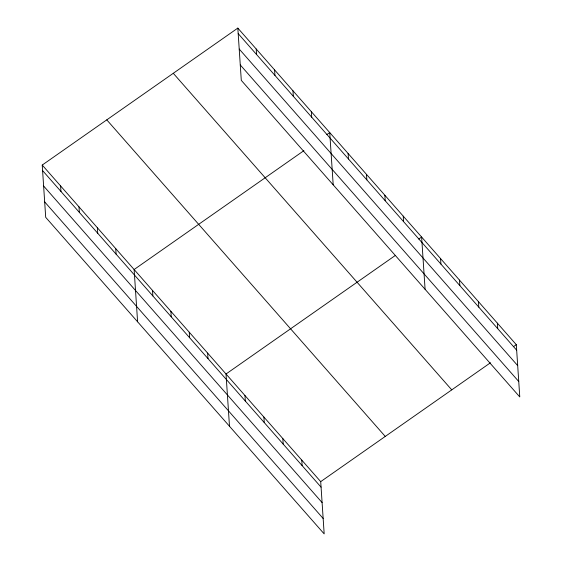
<?xml version="1.0" encoding="UTF-8"?>
<svg xmlns="http://www.w3.org/2000/svg" width="562" height="562" viewBox="0 0 562 562"><rect width="100%" height="100%" fill="white"/><g stroke="black" fill="none" stroke-linecap="round" stroke-linejoin="round"><path stroke-width="0.84" d="M42.227 165.059L320.705 481.634L324.176 533.9L45.698 217.325L42.227 165.059L237.824 28.1L516.302 344.675L519.773 396.941L241.295 80.366L237.824 28.1M303.901 150.651L134.121 269.528L137.599 321.794M326.852 134.578L329.725 132.569L333.196 184.835M395.086 255.619L226.022 373.997L229.493 426.263M418.753 239.047L421.619 237.038L425.09 289.304M320.705 481.634L490.486 362.75M513.436 346.684L516.302 344.675M238.19 33.629L516.668 350.196M239.215 49.049L517.693 365.623M240.269 64.939L518.747 381.514M173.279 73.299L451.757 389.873M106.773 119.861L385.251 436.435M42.593 170.588L321.071 487.163M43.618 186.008L322.096 502.583M44.672 201.898L323.15 518.473M497.363 323.15L497.735 328.672M478.431 301.618L478.796 307.147M459.491 280.094L459.864 285.615M440.559 258.569L440.924 264.091M403.242 216.145L403.607 221.667M384.858 195.253L385.23 200.775M366.48 174.361L366.846 179.882M348.103 153.461L348.468 158.99M311.341 111.676L311.706 117.198M292.964 90.784L293.329 96.306M301.766 460.109L302.138 465.631M274.586 69.885L274.951 75.413M282.834 438.578L283.199 444.106M256.202 48.992L256.574 54.521M263.894 417.053L264.259 422.582M244.962 395.529L245.327 401.05M207.645 353.105L208.01 358.633M189.261 332.212L189.633 337.734M170.883 311.32L171.248 316.842M152.506 290.421L152.871 295.949M115.744 248.636L116.109 254.165M97.367 227.743L97.732 233.265M78.982 206.851L79.354 212.373M60.605 185.952L60.97 191.48"/></g></svg>
